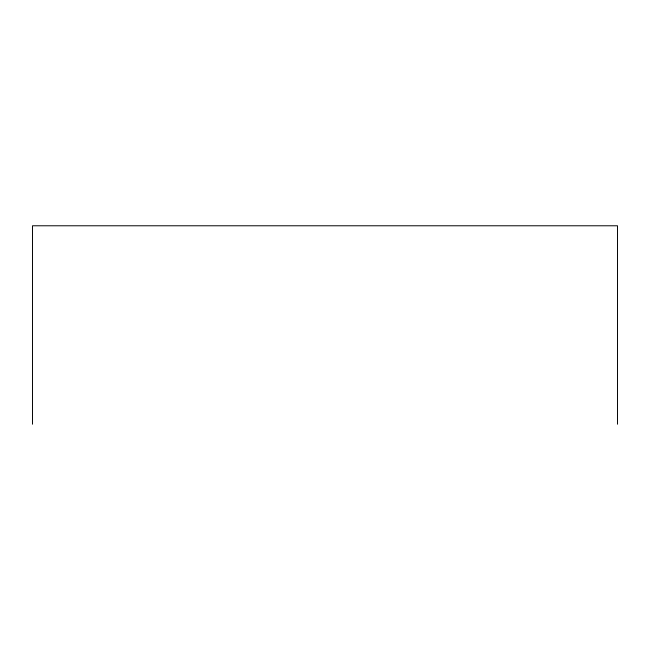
<?xml version="1.0" encoding="UTF-8"?>
<svg xmlns="http://www.w3.org/2000/svg" width="650" height="650" viewBox="0 0 650 650"><rect width="100%" height="100%" fill="white"/><g stroke="black" fill="none" stroke-linecap="round" stroke-linejoin="round"><path stroke-width="0.97" d="M617.5 424.223L617.5 225.778L32.5 225.778L32.5 424.223"/></g></svg>
